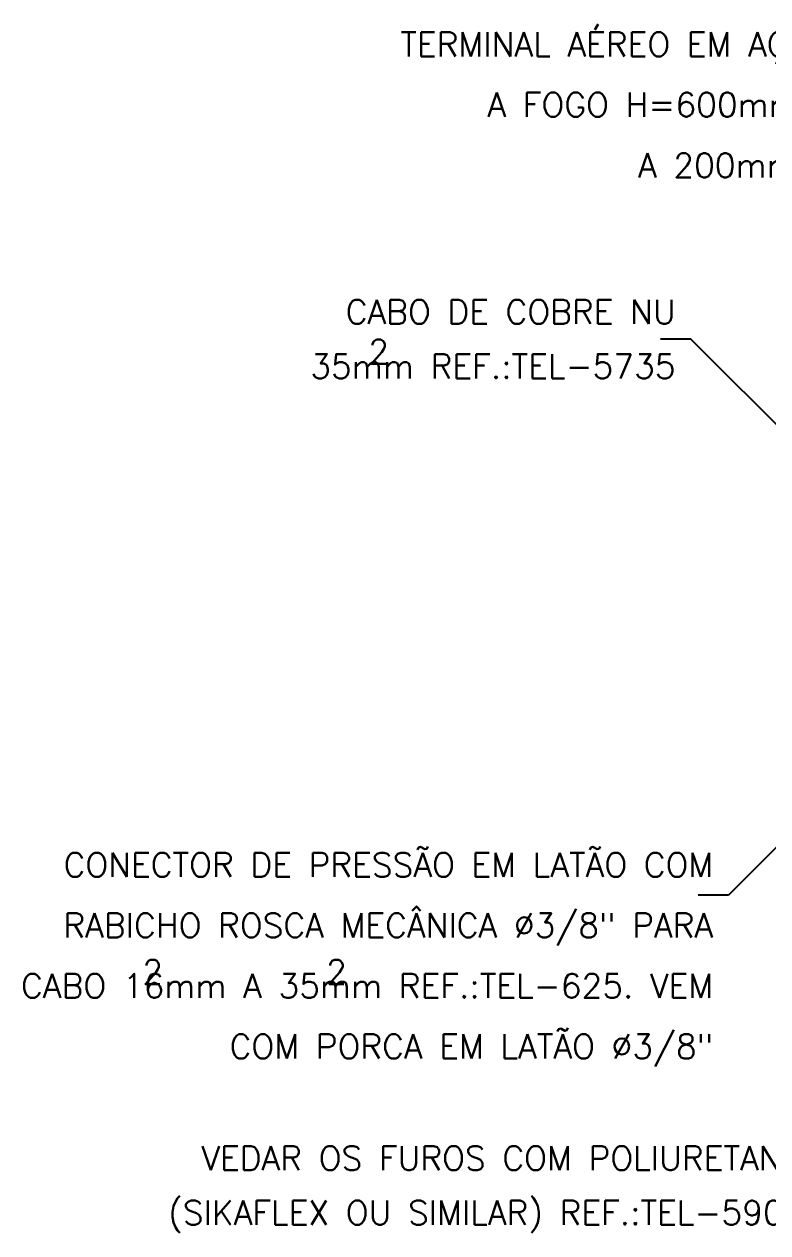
# Model space of a CAD drawing. Header units: millimetres. Extents: x -6031.9 to -6014.2, y -4660.8 to -4645.2.
# Drawn here: x -6031.92 to -6025.78, y -4655.92 to -4645.94 of the extents above; entities that cross this region are included whole.
import ezdxf
from ezdxf.enums import TextEntityAlignment as Align

# ---------------------------------------------------------------- set-up
doc = ezdxf.new("R2010")
doc.units = ezdxf.units.MM
doc.header["$LTSCALE"] = 10
doc.layers.add('Termotécnica', color=7, linetype='Continuous')
doc.styles.add('r80', font='romans.shx')

msp = doc.modelspace()

# ---------------------------------------------------------------- linework, layer by layer
at = {"layer": 'Termotécnica', "color": 2}
for p, q in [((-6026.4165, -4648.5377), (-6026.6665, -4648.5377)), ((-6024.8811, -4650.0731), (-6026.4165, -4648.5377)), ((-6024.5701, -4651.5968), (-6026.1056, -4653.1322)), ((-6026.1056, -4653.1322), (-6026.3556, -4653.1322))]:
    msp.add_line(p, q, dxfattribs=at)

# ---------------------------------------------------------------- texts
at = {"layer": 'Termotécnica', "color": 2, "style": 'r80'}
for s, p in [('TERMINAL AÉREO EM AÇO GALVANIZADO', (-6023.5436, -4646.2026)), ('A FOGO H=600mm x %%C3/8" COM', (-6023.5436, -4646.7014)), (' A 200mm REF.:TEL-052', (-6023.5437, -4647.2025)), ('CABO DE COBRE NU', (-6026.541, -4648.4132)), ('2', (-6028.9088, -4648.7418)), ('35mm REF.:TEL-5735', (-6026.5423, -4648.8622)), ('CONECTOR DE PRESSÃO EM LATÃO COM', (-6026.2306, -4652.9818)), ('RABICHO ROSCA MECÂNICA %%c3/8" PARA', (-6026.2317, -4653.4822)), ('2', (-6030.7756, -4653.8668)), ('2', (-6029.2573, -4653.8668)), ('CABO 16mm A 35mm REF.:TEL-625. VEM', (-6026.2306, -4653.9819)), ('COM PORCA EM LATÃO %%C3/8"', (-6026.231, -4654.4824)), ('VEDAR OS FUROS COM POLIURETANO', (-6025.4783, -4655.4053)), ('(SIKAFLEX OU SIMILAR) REF.:TEL-5905', (-6025.4774, -4655.8558))]:
    msp.add_text(s, height=0.2, dxfattribs=at).set_placement(p, align=Align.RIGHT)

doc.saveas('drawing.dxf')
